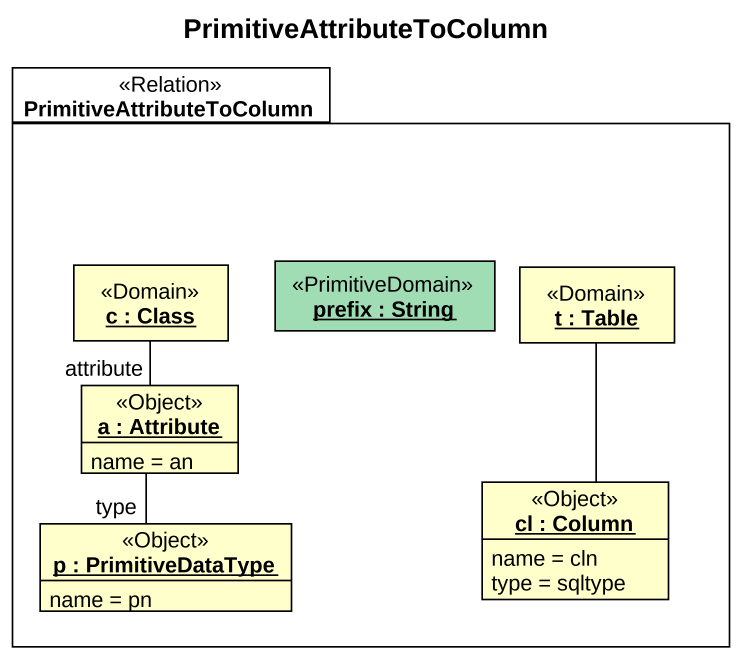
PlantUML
@startuml
title PrimitiveAttributeToColumn
hide circle
hide empty members
package PrimitiveAttributeToColumn <<Relation>> {
  object "c : Class" as c <<Domain>>
  object "prefix : String" as prefix <<PrimitiveDomain>> #A0DCB4
  object "t : Table" as t <<Domain>>
  object "a : Attribute" as a <<Object>> {
    name = an
  }
  object "p : PrimitiveDataType" as p <<Object>> {
    name = pn
  }
  object "cl : Column" as cl <<Object>> {
    name = cln
    type = sqltype
  }
}
c -- a : attribute
t -- cl
a -- p : type
@enduml
